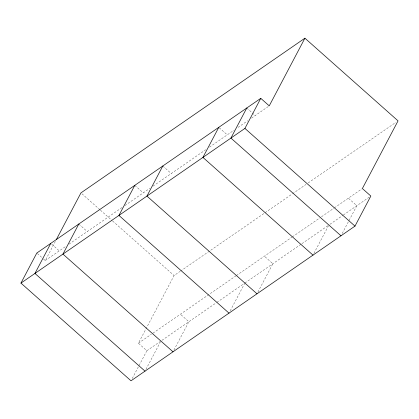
<?xml version="1.0" encoding="UTF-8"?>
<svg xmlns="http://www.w3.org/2000/svg" width="419" height="419" viewBox="0 0 419 419"><rect width="100%" height="100%" fill="white"/><g stroke="black" fill="none" stroke-linecap="round" stroke-linejoin="round"><path stroke-width="0.31" stroke-dasharray="2.1 1.57" d="M43.393 258.874L45.273 260.545L55.334 241.459M132.236 378.498L146.87 350.74L138.406 343.219L174.079 275.555L180.002 271.465M145.927 369.406L160.257 342.223M173.927 350.069L188.864 321.734L180.4 314.219M230.225 310.819L244.555 283.637M257.915 292.064L272.853 263.724L264.389 256.208M313.904 253.39L328.543 225.632M342.208 233.472L356.841 205.713L348.378 198.197M45.273 260.545L65.731 246.414M68.962 244.183L122.264 207.368M124.956 205.509L149.719 188.403M152.951 186.172L205.713 149.735M209.479 147.132L234.247 130.026M238.018 127.423L247.708 120.73M251.473 118.127L268.705 106.227M180.542 271.093L264.53 213.088M265.07 212.716L291.985 194.123M292.525 193.751L305.985 184.454M308.138 182.967L395.897 122.353M138.406 343.219L151.327 334.299M152.94 333.184L235.855 275.917M236.389 275.545L291.844 237.243M292.383 236.871L319.844 217.906M321.457 216.791L333.838 208.238M334.378 207.866L361.838 188.901M146.87 350.74L160.87 341.071M161.944 340.328L216.324 302.769M216.864 302.398L244.319 283.433M244.858 283.061L301.387 244.015M301.926 243.643L328.847 225.05M329.926 224.306L342.847 215.382M343.386 215.01L369.228 197.16M246.775 108.008L255.244 115.524M219.252 127.758L227.25 134.86M162.787 166.013L171.256 173.529M134.792 185.35L143.261 192.866M81.92 193.746L99.963 209.762M100.45 210.197L112.156 220.583M112.643 221.017L174.079 275.555M78.798 224.024L87.267 231.539M51.747 244.193L59.273 250.876M37.275 253.448L42.921 258.455"/><path stroke-width="0.63" d="M20.95 283.103L36.804 253.029L260.775 98.339L269.244 105.855L304.917 38.192L398.05 120.866L362.377 188.529L370.841 196.045L354.987 226.119L131.016 380.808L20.95 283.103L244.921 128.413L260.775 98.339M50.804 243.36L34.95 273.434L145.016 371.14M56.251 239.726L80.946 192.881L304.917 38.192M78.798 224.024L62.944 254.097L173.01 351.803M134.792 185.35L118.938 215.424L229.004 313.134M162.787 166.013L146.933 196.087L256.999 293.798M218.781 127.345L202.927 157.413L312.993 255.124M246.775 108.008L230.921 138.076L340.987 235.787M244.921 128.413L354.987 226.119"/></g></svg>
